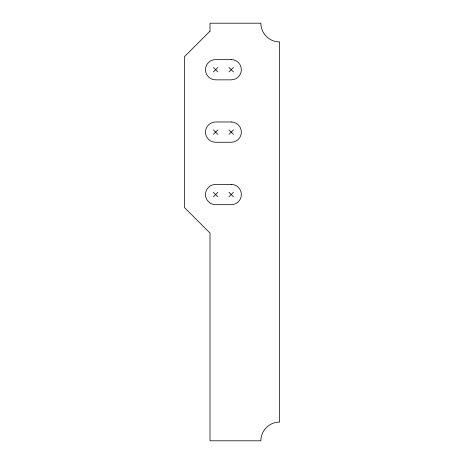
<?xml version="1.0" encoding="UTF-8"?>
<svg xmlns="http://www.w3.org/2000/svg" width="464" height="464" viewBox="0 0 464 464"><rect width="100%" height="100%" fill="white"/><g stroke="black" fill="none" stroke-linecap="round" stroke-linejoin="round"><path stroke-width="0.7" d="M213.405 71.908L217.819 67.495M229.013 71.908L233.427 67.495M213.405 134.334L217.819 129.92M229.013 134.334L233.427 129.92M213.405 196.753L217.819 192.34M229.013 196.753L233.427 192.34M229.013 67.495L233.427 71.908M213.405 67.495L217.819 71.908M229.013 129.92L233.427 134.334M213.405 129.92L217.819 134.334M229.013 192.34L233.427 196.753M213.405 192.34L217.819 196.753M209.995 31.181L184.405 56.776L184.405 207.478L209.995 233.067L209.995 440.8L260.872 440.8A18.728 18.728 0 0 1 279.595 422.072L279.595 41.928A18.728 18.728 0 0 1 260.872 23.2L209.995 23.2L209.995 31.181M231.217 59.56L215.615 59.56A10.144 10.144 0 0 0 205.471 69.704A10.144 10.144 0 0 0 215.615 79.849L231.217 79.849A10.144 10.144 0 0 0 241.361 69.704A10.144 10.144 0 0 0 231.217 59.56M231.217 121.98L215.615 121.98A10.144 10.144 0 0 0 205.471 132.124A10.144 10.144 0 0 0 215.615 142.268L231.217 142.268A10.144 10.144 0 0 0 241.361 132.124A10.144 10.144 0 0 0 231.217 121.98M231.217 184.405L215.615 184.405A10.144 10.144 0 0 0 205.471 194.549A10.144 10.144 0 0 0 215.615 204.688L231.217 204.688A10.144 10.144 0 0 0 241.361 194.549A10.144 10.144 0 0 0 231.217 184.405"/></g></svg>
